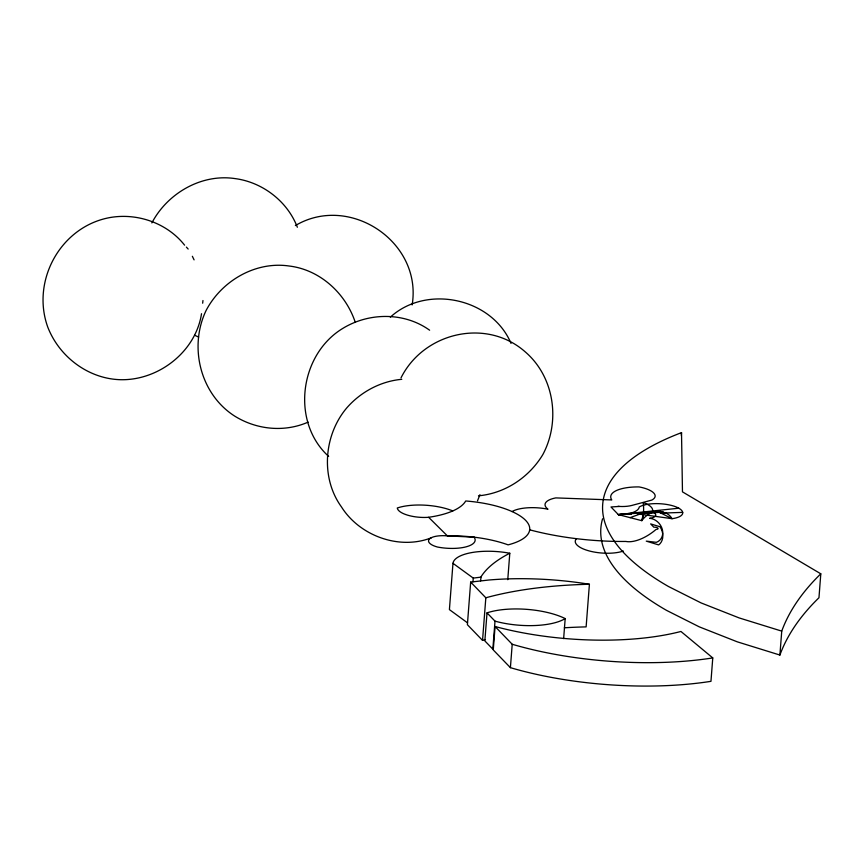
<?xml version="1.0" encoding="UTF-8"?>
<svg xmlns="http://www.w3.org/2000/svg" width="864" height="864" viewBox="0 0 864 864"><rect width="100%" height="100%" fill="white"/><g stroke="black" fill="none" stroke-linecap="round" stroke-linejoin="round"><path stroke-width="1.3" d="M507.762 579.701L509.792 553.241A43.254 15.433 4.4 0 0 452.974 563.317L449.41 609.617L467.564 622.858M564.332 627.793A231.088 82.436 4.4 0 1 586.127 626.886L589.41 584.269A154.548 55.134 4.4 0 0 488.959 580.003L470.664 582.088L467.392 624.704L482.544 640.397A231.088 82.436 4.4 0 1 484.963 639.749M472.986 581.796L473.267 578.102L452.974 563.317M480.546 580.846L481.14 576.612A224.845 80.212 4.4 0 1 509.792 553.241M482.544 640.397L485.827 597.78L470.664 582.088M487.015 612.868L484.855 640.915L492.847 649.188L495.007 621.14L487.015 612.868A51.754 18.468 4.4 0 1 565.186 618.581L563.641 638.615M495.072 626.519L493.268 649.933L510.408 667.667A188.762 67.338 4.4 0 0 710.964 681.329L712.768 657.925L680.94 631.465A159.894 57.035 4.4 0 1 495.072 626.519L512.212 644.263A188.762 67.338 4.4 0 0 712.768 657.925M510.408 667.667L512.212 644.263M681.307 435.294L681.512 432.637L682.474 491.864L820.8 573.815L818.964 597.748A839.711 299.56 4.4 0 0 779.9 655.052L737.316 641.844L699.3 626.864L666.641 610.427A359.316 128.185 4.4 0 1 602.586 518.767M779.9 655.052L781.736 631.12A839.711 299.56 4.4 0 1 820.8 573.815M202.673 303.199L202.954 300.532M412.139 304.927C422.582 242.028 349.618 193.331 295.38 225.558M201.528 313.708C195.685 351.832 158.404 380.711 120.28 379.696C88.193 378.745 59.152 356.713 47.693 326.916C30.985 280.303 60.955 226.336 110.03 217.544C137.452 212.728 167.249 223.139 184.594 245.16M512.039 511.564A29.3 10.454 4.4 0 1 547.981 509.198A25.888 9.234 4.4 0 1 555.811 497.902L611.798 499.943A33.491 11.945 4.4 0 1 639.058 486.918A23.501 8.381 4.4 0 1 651.78 500.094L631.865 505.429A19.181 6.847 4.4 0 1 619.25 506.434L610.988 506.974L618.354 514.609L641.833 520.679L643.507 512.752L630.094 517.644M477.5 500.828L479.952 494.683M151.859 222.923C167.422 193.309 201.344 173.556 234.954 178.578C262.408 182.11 287.474 201.28 297.356 227.254M400.993 377.892C423.77 332.262 486.432 317.617 525.193 351.832C554.375 376.823 560.66 421.146 542.862 454.54C529.103 477.403 505.159 493.366 478.483 495.817M390.312 317.185C426.546 284.029 491.918 297.994 511.034 343.408M308.167 422.107C284.256 432.605 256.446 429.721 234.468 415.962C200.189 393.908 188.654 346.723 206.161 310.37C221.724 280.757 255.647 261.004 289.256 266.026C319.81 269.676 345.406 293.058 355.104 321.851M431.449 537.775C399.222 550.39 359.64 535.799 341.496 506.974C320.317 477.77 323.806 434.927 346.831 407.83C360.752 391.9 380.657 381.229 401.792 379.307M473.267 578.102L480.827 577.152M678.812 508.205L618.354 514.609L631.4 514.156M663.401 512.05L637.924 513.929L672.095 518.692A21.028 7.506 4.4 0 0 682.7 512.384A21.028 7.506 4.4 0 0 669.719 505.019A24.073 8.586 4.4 0 0 639.241 507.028A28.08 10.022 4.4 0 1 630.083 513.335L618.354 514.609L660.56 511.499L666.047 513.076A19.213 16.654 -44 0 1 672.095 518.692L659.426 512.341L666.047 513.076M641.876 513.788L637.924 513.929L660.56 511.499A19.213 16.654 -44 0 0 641.833 520.679M660.312 513.151L682.7 512.384M617.987 506.347L619.25 506.434M781.736 631.12L739.152 617.922L701.136 602.942L668.477 586.505A359.316 128.185 4.4 0 1 681.512 432.637M194.616 335.254L198.655 337.057M429.624 330.21C404.449 312.12 369.468 312.314 343.235 328.136C299.516 354.11 290.606 421.859 328.655 456.397M428.62 517.288L447.368 535.874A69.034 24.624 4.4 0 1 508.097 544.86A65.88 23.501 4.4 0 0 525.647 520.376A65.88 23.501 4.4 0 0 465.696 500.98A78.43 27.972 4.4 0 1 428.62 517.288A22.81 8.132 4.4 0 1 397.289 508A38.372 13.694 4.4 0 1 452.779 510.937M186.376 247.104L188.158 249.048M192.359 256.284L194.087 259.859M565.186 618.581A50.522 18.025 4.4 0 1 495.007 621.14M485.827 597.78A231.088 82.436 4.4 0 1 589.41 584.269M529.686 529.826A138.856 49.54 4.4 0 0 625.849 541.447A32.022 15.93 -39.4 0 0 656.024 529.47A3.186 1.134 4.4 0 0 657.893 528.142A3.186 1.134 4.4 0 0 653.821 527.191L650.646 523.908L660.053 526.781A13.5 10.692 64.7 0 1 658.66 544.914L646.272 541.134L656.359 542.322A13.176 11.027 49.7 0 0 662.245 529.157A13.176 11.027 49.7 0 0 649.631 518.292A11.491 4.093 4.4 0 0 652.223 511.855A25.261 9.007 4.4 0 0 643.226 502.546A18.533 6.458 86.2 0 1 642.233 519.588M623.311 551.038A27.356 9.763 4.4 0 1 589.41 550.994A27.356 9.763 4.4 0 1 576.461 538.672M474.077 537.17L447.368 535.874A17.69 6.307 4.4 0 0 429.278 539.147A17.69 6.307 4.4 0 0 437.422 547.02A28.296 10.098 4.4 0 0 466.214 546.804A28.296 10.098 4.4 0 0 474.077 537.17"/></g></svg>
